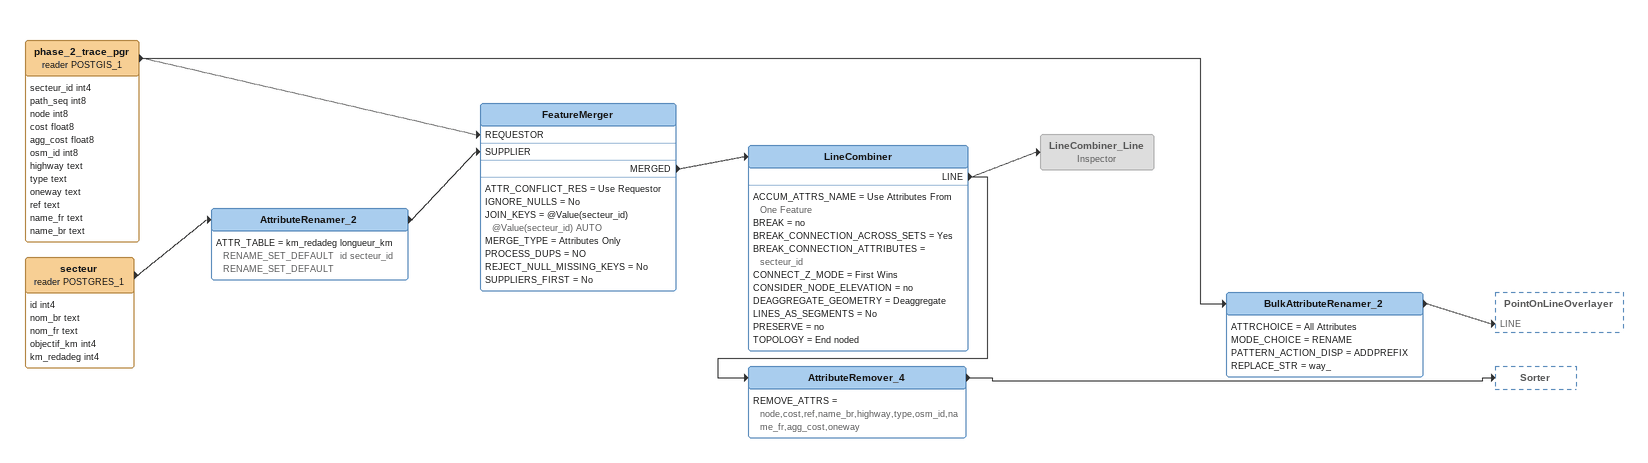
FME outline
phase_2_trace_pgr (reader POSTGIS_1)
    attributes: secteur_id int4, path_seq int8, node int8, cost float8, agg_cost float8, osm_id int8, highway text, type text, oneway text, ref text, name_fr text, name_br text
    -> FeatureMerger [REQUESTOR]
    -> BulkAttributeRenamer_2
BulkAttributeRenamer_2
    ATTRCHOICE = All Attributes
    MODE_CHOICE = RENAME
    PATTERN_ACTION_DISP = ADDPREFIX
    REPLACE_STR = way_
    -> PointOnLineOverlayer [LINE]
secteur (reader POSTGRES_1)
    attributes: id int4, nom_br text, nom_fr text, objectif_km int4, km_redadeg int4
    -> AttributeRenamer_2
AttributeRenamer_2
    ATTR_TABLE = km_redadeg longueur_km RENAME_SET_DEFAULT  id secteur_id RENAME_SET_DEFAULT
    -> FeatureMerger [SUPPLIER]
FeatureMerger
    ATTR_CONFLICT_RES = Use Requestor
    IGNORE_NULLS = No
    JOIN_KEYS = @Value(secteur_id) @Value(secteur_id) AUTO
    MERGE_TYPE = Attributes Only
    PROCESS_DUPS = NO
    REJECT_NULL_MISSING_KEYS = No
    SUPPLIERS_FIRST = No
    MERGED -> LineCombiner
LineCombiner
    ACCUM_ATTRS_NAME = Use Attributes From One Feature
    BREAK = no
    BREAK_CONNECTION_ACROSS_SETS = Yes
    BREAK_CONNECTION_ATTRIBUTES = secteur_id
    CONNECT_Z_MODE = First Wins
    CONSIDER_NODE_ELEVATION = no
    DEAGGREGATE_GEOMETRY = Deaggregate
    LINES_AS_SEGMENTS = No
    PRESERVE = no
    TOPOLOGY = End noded
    LINE -> LineCombiner_Line
    LINE -> AttributeRemover_4
LineCombiner_Line: Inspector [off]
AttributeRemover_4
    REMOVE_ATTRS = node,cost,ref,name_br,highway,type,osm_id,name_fr,agg_cost,oneway
    -> Sorter
